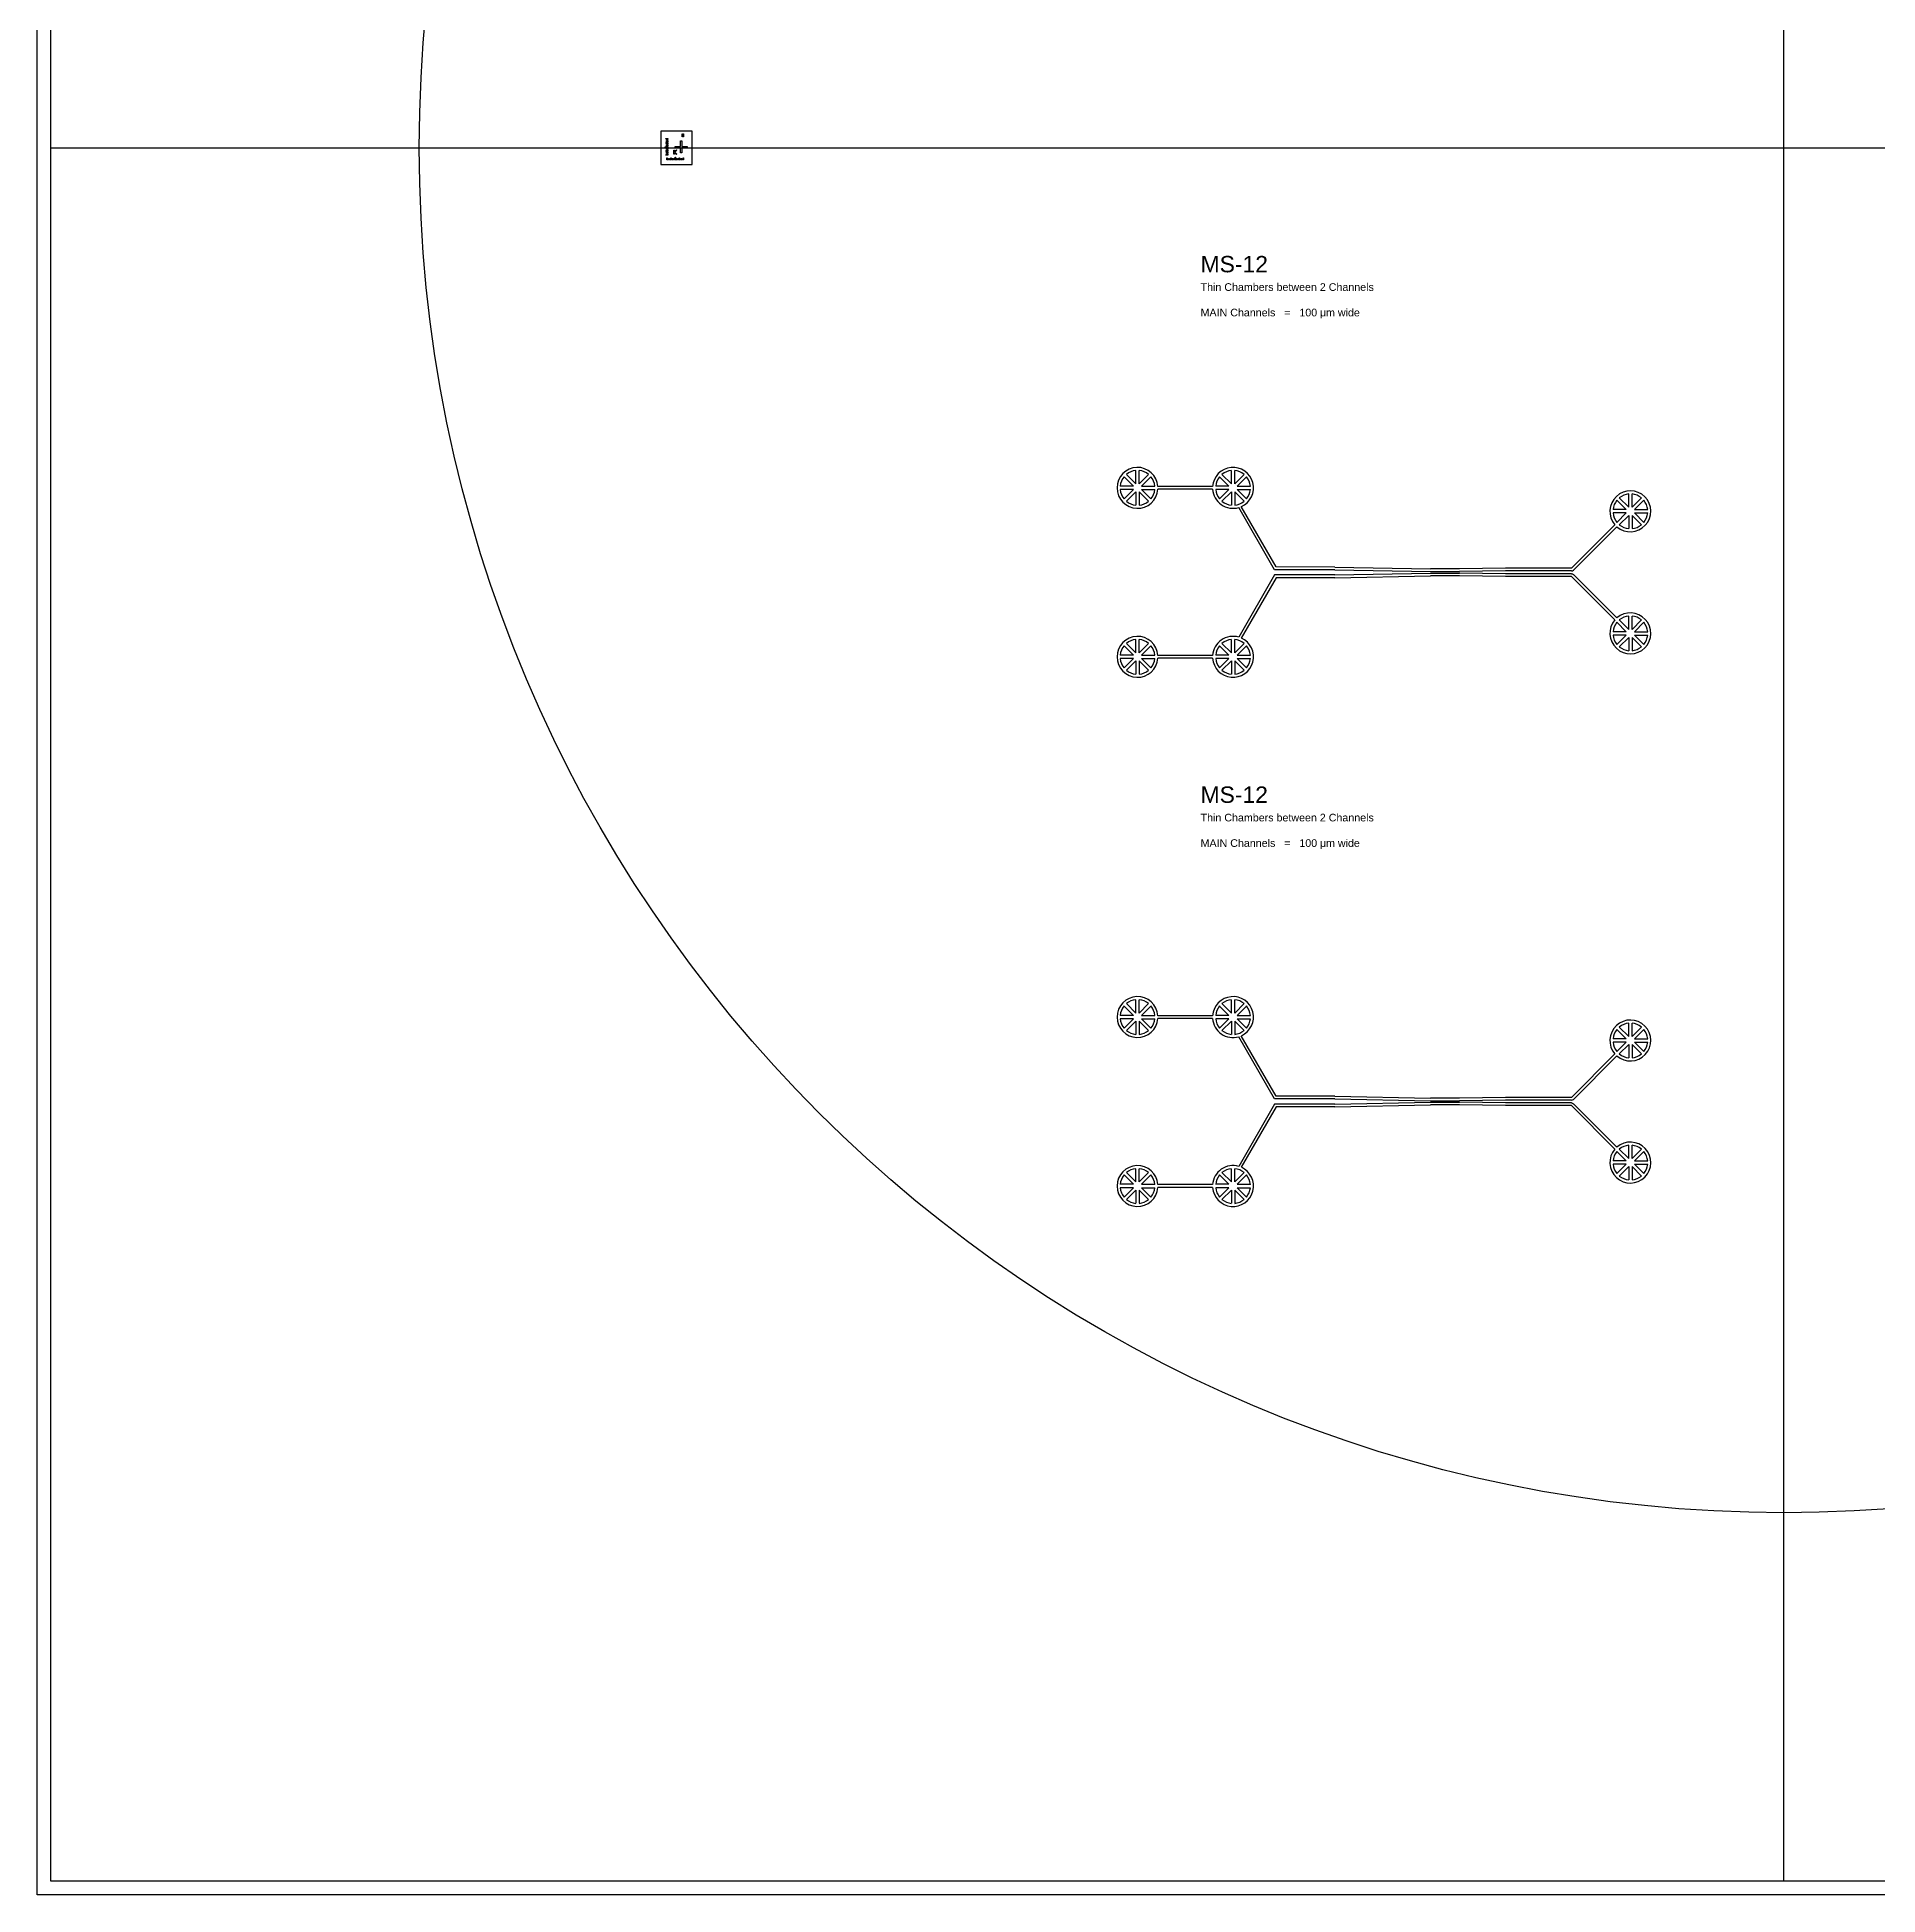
# Model space of a CAD drawing. Header units: millimetres. Extents: x 1000 to 444771, y -11148 to 590229.
# Drawn here: x 301000 to 368440, y 447000 to 515057 of the extents above; entities that cross this region are included whole.
import ezdxf

# ---------------------------------------------------------------- set-up
doc = ezdxf.new("R2010")
doc.units = ezdxf.units.MM
doc.layers.add('CLEAR', color=140, linetype='Continuous')
doc.layers.add('MASK', color=20, linetype='Continuous')
doc.styles.get("Standard").update_dxf_attribs({"font": 'arial.ttf'})

msp = doc.modelspace()

# ---------------------------------------------------------------- linework, layer by layer
for p, q in [((365000, 447500), (365000, 574500)), ((301500, 511000), (428500, 511000))]:
    msp.add_line(p, q)
msp.add_circle((365000, 511000), 50000)
at = {"layer": 'CLEAR'}
for p, q in [((301000, 447000), (301000, 575000)), ((323855, 511610), (323855, 510390)), ((325000, 511610), (323855, 511610)), ((325000, 510390), (325000, 511610)), ((323855, 510390), (325000, 510390)), ((344066, 498595), (342062, 498595)), ((344066, 498495), (342062, 498495)), ((346339, 495546), (345024, 497825)), ((346397, 495646), (345119, 497860)), ((357216, 495600), (358808, 497192)), ((357286, 495530), (358879, 497122)), ((348546, 495545), (346339, 495546)), ((348546, 495645), (346397, 495646)), ((348546, 495645), (352046, 495575)), ((348546, 495545), (352046, 495475)), ((353116, 495575), (352046, 495575)), ((352046, 495475), (353116, 495475)), ((354796, 495600), (353116, 495575)), ((354796, 495500), (353116, 495475)), ((357216, 495600), (354796, 495600)), ((357216, 495500), (354796, 495500)), ((346339, 495354), (345024, 493075)), ((346397, 495254), (345119, 493041)), ((348546, 495355), (346339, 495354)), ((348546, 495255), (346397, 495254)), ((348546, 495355), (352046, 495425)), ((348546, 495255), (352046, 495325)), ((352046, 495425), (353116, 495425)), ((353116, 495325), (352046, 495325)), ((354796, 495400), (353116, 495425)), ((354796, 495300), (353116, 495325)), ((357216, 495400), (354796, 495400)), ((357216, 495300), (354796, 495300)), ((357216, 495300), (358808, 493708)), ((357286, 495371), (358879, 493779)), ((344066, 492405), (342062, 492405)), ((344066, 492305), (342062, 492305)), ((344066, 479208), (342062, 479208)), ((344066, 479108), (342062, 479108)), ((346397, 476259), (345119, 478473)), ((346339, 476159), (345024, 478438)), ((357216, 476213), (358808, 477805)), ((357286, 476143), (358879, 477735)), ((346339, 475967), (345024, 473688)), ((346397, 475867), (345119, 473654)), ((348546, 476158), (346339, 476159)), ((348546, 475968), (346339, 475967)), ((348546, 476258), (346397, 476259)), ((348546, 475868), (346397, 475867)), ((348546, 476258), (352046, 476188)), ((348546, 476158), (352046, 476088)), ((348546, 475968), (352046, 476038)), ((348546, 475868), (352046, 475938)), ((353116, 476188), (352046, 476188)), ((352046, 476088), (353116, 476088)), ((352046, 476038), (353116, 476038)), ((353116, 475938), (352046, 475938)), ((354796, 476213), (353116, 476188)), ((354796, 476113), (353116, 476088)), ((354796, 476013), (353116, 476038)), ((354796, 475913), (353116, 475938)), ((357216, 476213), (354796, 476213)), ((357216, 476113), (354796, 476113)), ((357216, 476013), (354796, 476013)), ((357216, 475913), (354796, 475913)), ((357216, 475913), (358808, 474321)), ((357286, 475984), (358879, 474392)), ((344066, 473018), (342062, 473018)), ((344066, 472918), (342062, 472918)), ((429000, 447000), (301000, 447000))]:
    msp.add_line(p, q, dxfattribs=at)
for points in [[(357216, 495500, 0.198912), (357286, 495530, -0.586272)], [(357216, 495400, -0.198912), (357286, 495371, 0.586272)], [(357216, 476113, 0.198912), (357286, 476143, -0.586272)], [(357216, 476013, -0.198912), (357286, 475984, 0.586272)]]:
    msp.add_lwpolyline(points, format="xyb", dxfattribs=at)
for centre, start, end in [((341314, 498545), 3.82255, 356.17745), ((344814, 498545), 294.00691, 176.17745), ((344814, 498545), 183.82255, 286.2467), ((359372, 497686), 228.82255, 221.17745), ((359372, 493214), 138.82255, 131.17745), ((341314, 492355), 3.82255, 356.17745), ((344814, 492355), 73.7533, 176.17745), ((344814, 492355), 183.82255, 65.99309), ((341314, 479158), 3.82255, 356.17745), ((344814, 479158), 294.00691, 176.17745), ((344814, 479158), 183.82255, 286.2467), ((359372, 478299), 228.82255, 221.17745), ((359372, 473827), 138.82255, 131.17745), ((341314, 472968), 3.82255, 356.17745), ((344814, 472968), 73.7533, 176.17745), ((344814, 472968), 183.82255, 65.99309)]:
    msp.add_arc(centre, 750, start, end, dxfattribs=at)
at = {"layer": 'MASK'}
for p, q in [((301500, 447500), (301500, 574500)), ((324030, 511329), (324030, 511341)), ((324030, 511341), (324105, 511341)), ((324105, 511329), (324030, 511329)), ((324030, 511179), (324030, 511191)), ((324030, 511191), (324105, 511191)), ((324105, 511179), (324030, 511179)), ((324055, 511299), (324055, 511311)), ((324055, 511311), (324105, 511311)), ((324105, 511299), (324055, 511299)), ((324055, 511269), (324055, 511281)), ((324055, 511281), (324105, 511281)), ((324105, 511269), (324055, 511269)), ((324055, 511239), (324055, 511251)), ((324055, 511251), (324105, 511251)), ((324105, 511239), (324055, 511239)), ((324055, 511209), (324055, 511221)), ((324055, 511221), (324105, 511221)), ((324105, 511209), (324055, 511209)), ((324055, 511149), (324055, 511161)), ((324055, 511161), (324105, 511161)), ((324105, 511149), (324055, 511149)), ((324055, 511119), (324055, 511131)), ((324055, 511131), (324105, 511131)), ((324105, 511119), (324055, 511119)), ((324105, 511341), (324105, 511329)), ((324105, 511311), (324105, 511299)), ((324105, 511281), (324105, 511269)), ((324105, 511251), (324105, 511239)), ((324105, 511221), (324105, 511209)), ((324105, 511191), (324105, 511179)), ((324105, 511161), (324105, 511149)), ((324105, 511131), (324105, 511119)), ((324573, 511057), (324573, 511257)), ((324573, 511257), (324617, 511257)), ((324617, 511257), (324617, 511057)), ((324632, 511410), (324632, 511510)), ((324632, 511510), (324644, 511510)), ((324644, 511410), (324632, 511410)), ((324644, 511510), (324644, 511410)), ((324669, 511410), (324669, 511510)), ((324669, 511510), (324681, 511510)), ((324681, 511410), (324669, 511410)), ((324681, 511510), (324681, 511410)), ((324005, 511029), (324005, 511041)), ((324005, 511041), (324105, 511041)), ((324105, 511029), (324005, 511029)), ((324030, 510879), (324030, 510891)), ((324030, 510891), (324105, 510891)), ((324105, 510879), (324030, 510879)), ((324030, 510729), (324030, 510741)), ((324030, 510741), (324105, 510741)), ((324105, 510729), (324030, 510729)), ((324055, 511089), (324055, 511101)), ((324055, 511101), (324105, 511101)), ((324105, 511089), (324055, 511089)), ((324055, 511059), (324055, 511071)), ((324055, 511071), (324105, 511071)), ((324105, 511059), (324055, 511059)), ((324055, 510999), (324055, 511011)), ((324055, 511011), (324105, 511011)), ((324105, 510999), (324055, 510999)), ((324055, 510969), (324055, 510981)), ((324055, 510981), (324105, 510981)), ((324105, 510969), (324055, 510969)), ((324055, 510939), (324055, 510951)), ((324055, 510951), (324105, 510951)), ((324105, 510939), (324055, 510939)), ((324055, 510909), (324055, 510921)), ((324055, 510921), (324105, 510921)), ((324105, 510909), (324055, 510909)), ((324055, 510849), (324055, 510861)), ((324055, 510861), (324105, 510861)), ((324105, 510849), (324055, 510849)), ((324055, 510819), (324055, 510831)), ((324055, 510831), (324105, 510831)), ((324105, 510819), (324055, 510819)), ((324055, 510789), (324055, 510801)), ((324055, 510801), (324105, 510801)), ((324105, 510789), (324055, 510789)), ((324055, 510759), (324055, 510771)), ((324055, 510771), (324105, 510771)), ((324105, 510759), (324055, 510759)), ((324070, 510565), (324070, 510640)), ((324070, 510640), (324082, 510640)), ((324082, 510565), (324070, 510565)), ((324082, 510640), (324082, 510565)), ((324100, 510565), (324100, 510615)), ((324100, 510615), (324112, 510615)), ((324112, 510565), (324100, 510565)), ((324105, 511101), (324105, 511089)), ((324105, 511071), (324105, 511059)), ((324105, 511041), (324105, 511029)), ((324105, 511011), (324105, 510999)), ((324105, 510981), (324105, 510969)), ((324105, 510951), (324105, 510939)), ((324105, 510921), (324105, 510909)), ((324105, 510891), (324105, 510879)), ((324105, 510861), (324105, 510849)), ((324105, 510831), (324105, 510819)), ((324105, 510801), (324105, 510789)), ((324105, 510771), (324105, 510759)), ((324105, 510741), (324105, 510729)), ((324112, 510615), (324112, 510565)), ((324130, 510565), (324130, 510615)), ((324130, 510615), (324142, 510615)), ((324142, 510565), (324130, 510565)), ((324142, 510615), (324142, 510565)), ((324160, 510565), (324160, 510615)), ((324160, 510615), (324172, 510615)), ((324172, 510565), (324160, 510565)), ((324172, 510615), (324172, 510565)), ((324190, 510565), (324190, 510615)), ((324190, 510615), (324202, 510615)), ((324202, 510565), (324190, 510565)), ((324202, 510615), (324202, 510565)), ((324220, 510565), (324220, 510640)), ((324220, 510640), (324232, 510640)), ((324232, 510565), (324220, 510565)), ((324232, 510640), (324232, 510565)), ((324250, 510565), (324250, 510615)), ((324250, 510615), (324262, 510615)), ((324262, 510565), (324250, 510565)), ((324262, 510615), (324262, 510565)), ((324280, 510565), (324280, 510615)), ((324280, 510615), (324292, 510615)), ((324292, 510565), (324280, 510565)), ((324292, 510615), (324292, 510565)), ((324310, 510565), (324310, 510615)), ((324310, 510615), (324322, 510615)), ((324322, 510565), (324310, 510565)), ((324322, 510615), (324322, 510565)), ((324332, 510922), (324352, 510922)), ((324332, 510772), (324332, 510922)), ((324352, 510772), (324332, 510772)), ((324340, 510565), (324340, 510615)), ((324340, 510615), (324352, 510615)), ((324352, 510565), (324340, 510565)), ((324352, 510861), (324423, 510932)), ((324352, 510922), (324352, 510861)), ((324352, 510833), (324352, 510772)), ((324352, 510833), (324423, 510762)), ((324352, 510615), (324352, 510565)), ((324366, 510847), (324437, 510918)), ((324366, 510847), (324437, 510776)), ((324370, 510565), (324370, 510665)), ((324370, 510665), (324382, 510665)), ((324382, 510565), (324370, 510565)), ((324373, 511057), (324573, 511057)), ((324373, 511013), (324373, 511057)), ((324573, 511013), (324373, 511013)), ((324382, 510665), (324382, 510565)), ((324400, 510565), (324400, 510615)), ((324400, 510615), (324412, 510615)), ((324412, 510565), (324400, 510565)), ((324412, 510615), (324412, 510565)), ((324423, 510932), (324437, 510918)), ((324423, 510762), (324437, 510776)), ((324430, 510565), (324430, 510615)), ((324430, 510615), (324442, 510615)), ((324442, 510565), (324430, 510565)), ((324442, 510615), (324442, 510565)), ((324460, 510565), (324460, 510615)), ((324460, 510615), (324472, 510615)), ((324472, 510565), (324460, 510565)), ((324472, 510615), (324472, 510565)), ((324490, 510565), (324490, 510615)), ((324490, 510615), (324502, 510615)), ((324502, 510565), (324490, 510565)), ((324502, 510615), (324502, 510565)), ((324520, 510565), (324520, 510640)), ((324520, 510640), (324532, 510640)), ((324532, 510565), (324520, 510565)), ((324532, 510640), (324532, 510565)), ((324550, 510565), (324550, 510615)), ((324550, 510615), (324562, 510615)), ((324562, 510565), (324550, 510565)), ((324562, 510615), (324562, 510565)), ((324573, 510813), (324573, 511013)), ((324617, 510813), (324573, 510813)), ((324580, 510565), (324580, 510615)), ((324580, 510615), (324592, 510615)), ((324592, 510565), (324580, 510565)), ((324592, 510615), (324592, 510565)), ((324610, 510565), (324610, 510615)), ((324610, 510615), (324622, 510615)), ((324622, 510565), (324610, 510565)), ((324617, 511057), (324817, 511057)), ((324817, 511013), (324617, 511013)), ((324617, 511013), (324617, 510813)), ((324622, 510615), (324622, 510565)), ((324640, 510565), (324640, 510615)), ((324640, 510615), (324652, 510615)), ((324652, 510565), (324640, 510565)), ((324652, 510615), (324652, 510565)), ((324670, 510565), (324670, 510640)), ((324670, 510640), (324682, 510640)), ((324682, 510565), (324670, 510565)), ((324682, 510640), (324682, 510565)), ((324817, 511057), (324817, 511013)), ((341166, 498606), (340822, 498950)), ((341253, 498693), (340909, 499037)), ((341253, 498693), (341253, 499180)), ((341375, 498693), (341375, 499180)), ((341375, 498693), (341719, 499037)), ((341462, 498606), (341806, 498950)), ((344666, 498606), (344322, 498950)), ((344753, 498693), (344409, 499037)), ((344753, 498693), (344753, 499180)), ((344875, 498693), (344875, 499180)), ((344875, 498693), (345219, 499037)), ((344962, 498606), (345306, 498950)), ((341166, 498606), (340679, 498606)), ((341166, 498484), (340679, 498484)), ((341166, 498484), (340822, 498140)), ((341253, 498397), (340909, 498053)), ((341253, 498397), (341253, 497910)), ((341375, 498397), (341719, 498053)), ((341375, 498397), (341375, 497910)), ((341462, 498606), (341949, 498606)), ((341462, 498484), (341806, 498140)), ((341462, 498484), (341949, 498484)), ((344666, 498606), (344179, 498606)), ((344666, 498484), (344179, 498484)), ((344666, 498484), (344322, 498140)), ((344753, 498397), (344409, 498053)), ((344753, 498397), (344753, 497910)), ((344875, 498397), (345219, 498053)), ((344875, 498397), (344875, 497910)), ((344962, 498606), (345449, 498606)), ((344962, 498484), (345306, 498140)), ((344962, 498484), (345449, 498484)), ((359311, 497834), (358967, 498178)), ((359311, 497834), (359311, 498321)), ((359434, 497834), (359434, 498321)), ((359434, 497834), (359778, 498178)), ((359224, 497747), (358738, 497747)), ((359224, 497625), (358738, 497625)), ((359224, 497747), (358880, 498092)), ((359224, 497625), (358880, 497281)), ((359311, 497538), (358967, 497194)), ((359311, 497538), (359311, 497052)), ((359434, 497538), (359778, 497194)), ((359434, 497538), (359434, 497052)), ((359520, 497747), (359864, 498092)), ((359520, 497747), (360007, 497747)), ((359520, 497625), (359864, 497281)), ((359520, 497625), (360007, 497625)), ((359224, 493276), (358880, 493620)), ((359311, 493362), (358967, 493706)), ((359311, 493362), (359311, 493849)), ((359434, 493362), (359434, 493849)), ((359434, 493362), (359778, 493706)), ((359520, 493276), (359864, 493620)), ((341166, 492417), (340822, 492761)), ((341253, 492503), (340909, 492847)), ((341253, 492503), (341253, 492990)), ((341375, 492503), (341375, 492990)), ((341375, 492503), (341719, 492847)), ((341462, 492417), (341806, 492761)), ((344666, 492417), (344322, 492761)), ((344753, 492503), (344409, 492847)), ((344753, 492503), (344753, 492990)), ((344875, 492503), (344875, 492990)), ((344875, 492503), (345219, 492847)), ((344962, 492417), (345306, 492761)), ((359224, 493276), (358738, 493276)), ((359224, 493153), (358738, 493153)), ((359224, 493153), (358880, 492809)), ((359311, 493066), (358967, 492722)), ((359311, 493066), (359311, 492580)), ((359434, 493066), (359778, 492722)), ((359434, 493066), (359434, 492580)), ((359520, 493276), (360007, 493276)), ((359520, 493153), (359864, 492809)), ((359520, 493153), (360007, 493153)), ((341166, 492417), (340679, 492417)), ((341166, 492294), (340679, 492294)), ((341166, 492294), (340822, 491950)), ((341253, 492207), (340909, 491863)), ((341253, 492207), (341253, 491721)), ((341375, 492207), (341719, 491863)), ((341375, 492207), (341375, 491721)), ((341462, 492417), (341949, 492417)), ((341462, 492294), (341806, 491950)), ((341462, 492294), (341949, 492294)), ((344666, 492417), (344179, 492417)), ((344666, 492294), (344179, 492294)), ((344666, 492294), (344322, 491950)), ((344753, 492207), (344409, 491863)), ((344753, 492207), (344753, 491721)), ((344875, 492207), (345219, 491863)), ((344875, 492207), (344875, 491721)), ((344962, 492417), (345449, 492417)), ((344962, 492294), (345306, 491950)), ((344962, 492294), (345449, 492294)), ((341166, 479219), (340679, 479219)), ((341166, 479219), (340822, 479563)), ((341253, 479306), (340909, 479650)), ((341253, 479306), (341253, 479793)), ((341375, 479306), (341375, 479793)), ((341375, 479306), (341719, 479650)), ((341462, 479219), (341806, 479563)), ((341462, 479219), (341949, 479219)), ((344666, 479219), (344179, 479219)), ((344666, 479219), (344322, 479563)), ((344753, 479306), (344409, 479650)), ((344753, 479306), (344753, 479793)), ((344875, 479306), (344875, 479793)), ((344875, 479306), (345219, 479650)), ((344962, 479219), (345306, 479563)), ((344962, 479219), (345449, 479219)), ((341166, 479097), (340679, 479097)), ((341166, 479097), (340822, 478753)), ((341253, 479010), (340909, 478666)), ((341253, 479010), (341253, 478523)), ((341375, 479010), (341719, 478666)), ((341375, 479010), (341375, 478523)), ((341462, 479097), (341806, 478753)), ((341462, 479097), (341949, 479097)), ((344666, 479097), (344179, 479097)), ((344666, 479097), (344322, 478753)), ((344753, 479010), (344409, 478666)), ((344753, 479010), (344753, 478523)), ((344875, 479010), (345219, 478666)), ((344875, 479010), (344875, 478523)), ((344962, 479097), (345306, 478753)), ((344962, 479097), (345449, 479097)), ((359224, 478360), (358880, 478705)), ((359311, 478447), (358967, 478791)), ((359311, 478447), (359311, 478934)), ((359434, 478447), (359434, 478934)), ((359434, 478447), (359778, 478791)), ((359520, 478360), (359864, 478705)), ((359224, 478360), (358738, 478360)), ((359224, 478238), (358738, 478238)), ((359224, 478238), (358880, 477894)), ((359311, 478151), (358967, 477807)), ((359311, 478151), (359311, 477665)), ((359434, 478151), (359778, 477807)), ((359434, 478151), (359434, 477665)), ((359520, 478360), (360007, 478360)), ((359520, 478238), (359864, 477894)), ((359520, 478238), (360007, 478238)), ((359311, 473975), (359311, 474462)), ((359434, 473975), (359434, 474462)), ((359224, 473889), (358738, 473889)), ((359224, 473766), (358738, 473766)), ((359224, 473889), (358880, 474233)), ((359224, 473766), (358880, 473422)), ((359311, 473975), (358967, 474319)), ((359311, 473679), (358967, 473335)), ((359311, 473679), (359311, 473193)), ((359434, 473975), (359778, 474319)), ((359434, 473679), (359778, 473335)), ((359434, 473679), (359434, 473193)), ((359520, 473889), (359864, 474233)), ((359520, 473889), (360007, 473889)), ((359520, 473766), (359864, 473422)), ((359520, 473766), (360007, 473766)), ((341166, 473030), (340679, 473030)), ((341166, 473030), (340822, 473374)), ((341253, 473116), (340909, 473460)), ((341253, 473116), (341253, 473603)), ((341375, 473116), (341375, 473603)), ((341375, 473116), (341719, 473460)), ((341462, 473030), (341806, 473374)), ((341462, 473030), (341949, 473030)), ((344666, 473030), (344179, 473030)), ((344666, 473030), (344322, 473374)), ((344753, 473116), (344409, 473460)), ((344753, 473116), (344753, 473603)), ((344875, 473116), (344875, 473603)), ((344875, 473116), (345219, 473460)), ((344962, 473030), (345306, 473374)), ((344962, 473030), (345449, 473030)), ((341166, 472907), (340679, 472907)), ((341166, 472907), (340822, 472563)), ((341253, 472820), (340909, 472476)), ((341253, 472820), (341253, 472334)), ((341375, 472820), (341719, 472476)), ((341375, 472820), (341375, 472334)), ((341462, 472907), (341806, 472563)), ((341462, 472907), (341949, 472907)), ((344666, 472907), (344179, 472907)), ((344666, 472907), (344322, 472563)), ((344753, 472820), (344409, 472476)), ((344753, 472820), (344753, 472334)), ((344875, 472820), (345219, 472476)), ((344875, 472820), (344875, 472334)), ((344962, 472907), (345306, 472563)), ((344962, 472907), (345449, 472907)), ((428500, 447500), (301500, 447500))]:
    msp.add_line(p, q, dxfattribs=at)
for centre, start, end in [((341314, 498545), 140.51773, 174.48227), ((341314, 498545), 95.51773, 129.48227), ((341314, 498545), 50.51773, 84.48227), ((341314, 498545), 5.51773, 39.48227), ((344814, 498545), 140.51773, 174.48227), ((344814, 498545), 95.51773, 129.48227), ((344814, 498545), 50.51773, 84.48227), ((344814, 498545), 5.51773, 39.48227), ((341314, 498545), 185.51773, 219.48227), ((341314, 498545), 320.51773, 354.48227), ((344814, 498545), 185.51773, 219.48227), ((344814, 498545), 320.51773, 354.48227), ((359372, 497686), 95.51773, 129.48227), ((359372, 497686), 50.51773, 84.48227), ((341314, 498545), 230.51773, 264.48227), ((341314, 498545), 275.51773, 309.48227), ((344814, 498545), 230.51773, 264.48227), ((344814, 498545), 275.51773, 309.48227), ((359372, 497686), 140.51773, 174.48227), ((359372, 497686), 185.51773, 219.48227), ((359372, 497686), 5.51773, 39.48227), ((359372, 497686), 320.51773, 354.48227), ((359372, 497686), 230.51773, 264.48227), ((359372, 497686), 275.51773, 309.48227), ((359372, 493214), 140.51773, 174.48227), ((359372, 493214), 95.51773, 129.48227), ((359372, 493214), 50.51773, 84.48227), ((359372, 493214), 5.51773, 39.48227), ((341314, 492355), 140.51773, 174.48227), ((341314, 492355), 95.51773, 129.48227), ((341314, 492355), 50.51773, 84.48227), ((341314, 492355), 5.51773, 39.48227), ((344814, 492355), 140.51773, 174.48227), ((344814, 492355), 95.51773, 129.48227), ((344814, 492355), 50.51773, 84.48227), ((344814, 492355), 5.51773, 39.48227), ((359372, 493214), 185.51773, 219.48227), ((359372, 493214), 320.51773, 354.48227), ((341314, 492355), 185.51773, 219.48227), ((341314, 492355), 320.51773, 354.48227), ((344814, 492355), 185.51773, 219.48227), ((344814, 492355), 320.51773, 354.48227), ((359372, 493214), 230.51773, 264.48227), ((359372, 493214), 275.51773, 309.48227), ((341314, 492355), 230.51773, 264.48227), ((341314, 492355), 275.51773, 309.48227), ((344814, 492355), 230.51773, 264.48227), ((344814, 492355), 275.51773, 309.48227), ((341314, 479158), 140.51773, 174.48227), ((341314, 479158), 95.51773, 129.48227), ((341314, 479158), 50.51773, 84.48227), ((341314, 479158), 5.51773, 39.48227), ((344814, 479158), 140.51773, 174.48227), ((344814, 479158), 95.51773, 129.48227), ((344814, 479158), 50.51773, 84.48227), ((344814, 479158), 5.51773, 39.48227), ((341314, 479158), 185.51773, 219.48227), ((341314, 479158), 230.51773, 264.48227), ((341314, 479158), 275.51773, 309.48227), ((341314, 479158), 320.51773, 354.48227), ((344814, 479158), 185.51773, 219.48227), ((344814, 479158), 230.51773, 264.48227), ((344814, 479158), 275.51773, 309.48227), ((344814, 479158), 320.51773, 354.48227), ((359372, 478299), 140.51773, 174.48227), ((359372, 478299), 95.51773, 129.48227), ((359372, 478299), 50.51773, 84.48227), ((359372, 478299), 5.51773, 39.48227), ((359372, 478299), 185.51773, 219.48227), ((359372, 478299), 230.51773, 264.48227), ((359372, 478299), 275.51773, 309.48227), ((359372, 478299), 320.51773, 354.48227), ((359372, 473827), 95.51773, 129.48227), ((359372, 473827), 50.51773, 84.48227), ((359372, 473827), 140.51773, 174.48227), ((359372, 473827), 185.51773, 219.48227), ((359372, 473827), 5.51773, 39.48227), ((359372, 473827), 320.51773, 354.48227), ((341314, 472968), 140.51773, 174.48227), ((341314, 472968), 95.51773, 129.48227), ((341314, 472968), 50.51773, 84.48227), ((341314, 472968), 5.51773, 39.48227), ((344814, 472968), 140.51773, 174.48227), ((344814, 472968), 95.51773, 129.48227), ((344814, 472968), 50.51773, 84.48227), ((344814, 472968), 5.51773, 39.48227), ((359372, 473827), 230.51773, 264.48227), ((359372, 473827), 275.51773, 309.48227), ((341314, 472968), 185.51773, 219.48227), ((341314, 472968), 230.51773, 264.48227), ((341314, 472968), 275.51773, 309.48227), ((341314, 472968), 320.51773, 354.48227), ((344814, 472968), 185.51773, 219.48227), ((344814, 472968), 230.51773, 264.48227), ((344814, 472968), 275.51773, 309.48227), ((344814, 472968), 320.51773, 354.48227)]:
    msp.add_arc(centre, 638, start, end, dxfattribs=at)

# ---------------------------------------------------------------- texts
at = {"layer": 'CLEAR', "char_height": 280, "attachment_point": 7}
for insert in [(343626, 504750), (343626, 485314)]:
    msp.add_mtext_dynamic_manual_height_columns('{\\H2.1429x;MS-12\\H0.83333x;\\P}Thin Chambers between 2 Channels\\P\\PMAIN Channels   =   100 {\\fSymbol|b0|i0|c2|p18;m}m wide', width=11473.28, gutter_width=5106, heights=[6422], dxfattribs=dict(at, insert=insert))

doc.saveas('drawing.dxf')
